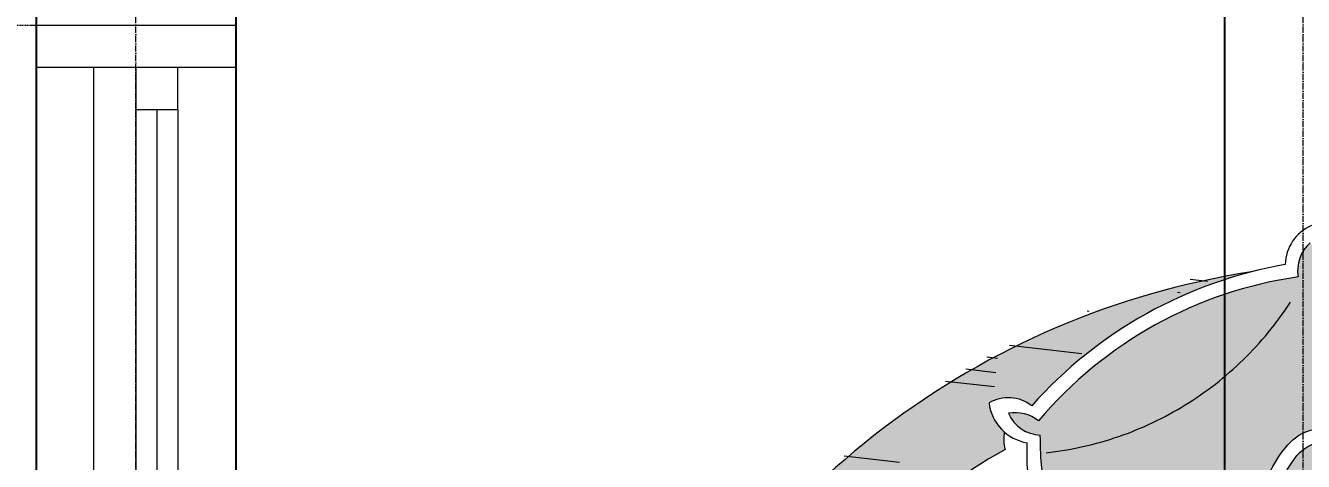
# Model space of a CAD drawing. Header units: millimetres. Extents: x -425671 to 598394, y -194194 to 343585.
# Drawn here: x 45602 to 47074, y 153030 to 153532 of the extents above; entities that cross this region are included whole.
import ezdxf

# ---------------------------------------------------------------- set-up
doc = ezdxf.new("R2010")
doc.units = ezdxf.units.MM
for name, pattern in [('ACAD_ISO10W100', [18, 12, -3, 0, -3]), ('HIDDEN', [9.524999999999999, 6.35, -3.175]), ('HIDDENX2', [19.049999999999997, 12.7, -6.35])]:
    doc.linetypes.add(name, pattern=pattern)
for name, color, linetype, lineweight in [('230mm Wall', 250, 'Continuous', 25), ('Centre line', 30, 'Continuous', 9), ('Furniture', 250, 'Continuous', 5), ('Hidden', 250, 'Continuous', 5), ('S-DIM', 30, 'Continuous', 13), ('window', 250, 'Continuous', 13)]:
    doc.layers.add(name, color=color, linetype=linetype, lineweight=lineweight)
doc.styles.get("Standard").update_dxf_attribs({"font": 'arial.ttf'})
doc.dimstyles.new('ISO-25', dxfattribs={"dimtxt": 200, "dimasz": 180, "dimexe": 1.25, "dimexo": 0.625, "dimtad": 1, "dimtxsty": 'Standard', "dimblk": 'DOT', "dimcen": 2.5, "dimadec": 0, "dimazin": 0, "dimtfac": 1, "dimtmove": 0, "dimatfit": 3, "dimfxl": 0, "dimarcsym": 0})

# ---------------------------------------------------------------- blocks, each defined once
blk = doc.blocks.new('Cushion')
at = {"layer": 'Furniture', "ltscale": 0.8}
h = blk.add_hatch(color=256, dxfattribs=at)
h.dxf.hatch_style = 1
h.set_gradient(color1=(223, 171, 93), color2=(215, 143, 80), tint=0.4600000083446503, name='CURVED')
edge = h.paths.add_edge_path()
edge.add_arc((3475801.002543719, 840801.6060762854), 0.05475926233037194, 14.04033281465928, 81.49246440572438, ccw=False)
edge.add_arc((3475801.161771051, 840800.9997789642), 0.6286017344272669, 65.91260383204258, 99.717687765069, ccw=False)
edge.add_arc((3475800.844479252, 840800.5690922079), 1.156901462012611, 60.2631645607645, 117.069407013088)
edge.add_arc((3475800.618272167, 840801.0968125185), 0.5853320513290635, 120.8625154293494, 132.6892271714572)
edge.add_arc((3475800.483668489, 840801.1159253768), 0.4876586753937209, 95.05759937242073, 122.53416636815129, ccw=False)
edge.add_arc((3475800.497410665, 840801.6064224836), 0.05693021137694697, 98.72374629586261, 184.7730301609984, ccw=False)
edge.add_arc((3475800.453817004, 840801.611648909), 0.06186875322062948, -23.11690220970462, 55.59413651770069, ccw=False)
edge.add_spline(control_points=[(3475800.51071805, 840801.5873587144), (3475800.505630242, 840801.568963396), (3475800.516952032, 840801.5590330862), (3475800.522443588, 840801.5421258505)], knot_values=[0.5387524043615451, 0.5387524043615451, 0.5387524043615451, 0.5387524043615451, 0.5525614189464141, 0.5525614189464141, 0.5525614189464141, 0.5525614189464141], degree=3, periodic=0)
edge.add_arc((3475800.522567112, 840801.4753508716), 0.06677509281342871, 60.981880689497075, 90.10598851756703, ccw=False)
edge.add_arc((3475800.866365477, 840800.8827523818), 0.7216394452216389, 80.3560051611679, 115.5644876561517, ccw=False)
edge.add_arc((3475801.04252183, 840801.569542784), 0.06051170028620079, 132.0500150656936, 155.9603112192336, ccw=False)
edge.add_arc((3475801.06661107, 840801.6259535883), 0.06563005480333979, 148.5124885010452, 190.0715202297517, ccw=False)
at = {"layer": 'Furniture', "lineweight": 5, "ltscale": 0.8}
h = blk.add_hatch(dxfattribs=at)
h.set_pattern_fill('AR-PARQ1,_O', color=256, scale=0.0004, angle=45)
h.set_pattern_definition([(135, (3476261.326817591, 840878.8301373713), (-0.1724209175245278, 1.387778780781446e-17), [0.12192, -0.12192]), (135, (3476261.341186, 840878.8445057814), (-0.1724209175245278, 1.387778780781446e-17), [0.12192, -0.12192]), (135, (3476261.35555441, 840878.8588741913), (-0.1724209175245278, 1.387778780781446e-17), [0.12192, -0.12192]), (135, (3476261.36992282, 840878.8732426006), (-0.1724209175245278, 1.387778780781446e-17), [0.12192, -0.12192]), (135, (3476261.384291229, 840878.8876110108), (-0.1724209175245278, 1.387778780781446e-17), [0.12192, -0.12192]), (135, (3476261.39865964, 840878.9019794207), (-0.1724209175245278, 1.387778780781446e-17), [0.12192, -0.12192]), (135, (3476261.413028049, 840878.9163478304), (-0.1724209175245278, 1.387778780781446e-17), [0.12192, -0.12192]), (44.99999999999997, (3476261.240607132, 840878.9163478306), (0.1724209175245278, -1.387778780781446e-17), [0.12192, -0.12192]), (44.99999999999997, (3476261.226238722, 840878.9307162402), (0.1724209175245278, -1.387778780781446e-17), [0.12192, -0.12192]), (44.99999999999997, (3476261.211870312, 840878.9450846501), (0.1724209175245278, -1.387778780781446e-17), [0.12192, -0.12192]), (44.99999999999997, (3476261.197501902, 840878.9594530598), (0.1724209175245278, -1.387778780781446e-17), [0.12192, -0.12192]), (44.99999999999997, (3476261.183133492, 840878.9738214698), (0.1724209175245278, -1.387778780781446e-17), [0.12192, -0.12192]), (44.99999999999997, (3476261.168765083, 840878.9881898793), (0.1724209175245278, -1.387778780781446e-17), [0.12192, -0.12192]), (44.99999999999997, (3476261.154396673, 840879.002558289), (0.1724209175245278, -1.387778780781446e-17), [0.12192, -0.12192])])
edge = h.paths.add_edge_path()
edge.add_arc((3475801.002543719, 840801.6060762854), 0.05475926233037194, 14.04033281465928, 81.49246440572438, ccw=False)
edge.add_arc((3475801.161771051, 840800.9997789642), 0.6286017344272669, 65.91260383204258, 99.717687765069, ccw=False)
edge.add_arc((3475800.844479252, 840800.5690922079), 1.156901462012611, 60.2631645607645, 117.069407013088)
edge.add_arc((3475800.618272167, 840801.0968125185), 0.5853320513290635, 120.8625154293494, 132.6892271714572)
edge.add_arc((3475800.483668489, 840801.1159253768), 0.4876586753937209, 95.05759937242073, 122.53416636815129, ccw=False)
edge.add_arc((3475800.497410665, 840801.6064224836), 0.05693021137694697, 98.72374629586261, 184.7730301609984, ccw=False)
edge.add_arc((3475800.453817004, 840801.611648909), 0.06186875322062948, -23.11690220970462, 55.59413651770069, ccw=False)
edge.add_spline(control_points=[(3475800.51071805, 840801.5873587144), (3475800.505630242, 840801.568963396), (3475800.516952032, 840801.5590330862), (3475800.522443588, 840801.5421258505)], knot_values=[0.5387524043615451, 0.5387524043615451, 0.5387524043615451, 0.5387524043615451, 0.5525614189464141, 0.5525614189464141, 0.5525614189464141, 0.5525614189464141], degree=3, periodic=0)
edge.add_arc((3475800.522567112, 840801.4753508716), 0.06677509281342871, 60.981880689497075, 90.10598851756703, ccw=False)
edge.add_arc((3475800.866365477, 840800.8827523818), 0.7216394452216389, 80.3560051611679, 115.5644876561517, ccw=False)
edge.add_arc((3475801.04252183, 840801.569542784), 0.06051170028620079, 132.0500150656936, 155.9603112192336, ccw=False)
edge.add_arc((3475801.06661107, 840801.6259535883), 0.06563005480333979, 148.5124885010452, 190.0715202297517, ccw=False)
at = {"layer": 'Furniture', "ltscale": 0.8}
h = blk.add_hatch(color=256, dxfattribs=at)
h.dxf.hatch_style = 1
h.set_gradient(color1=(77, 60, 50), color2=(142, 111, 93), one_color=1, tint=0.4600000083446503, name='CURVED')
edge = h.paths.add_edge_path()
edge.add_spline(control_points=[(3475801.390086192, 840801.0827773354), (3475801.388752268, 840801.1159213816), (3475801.394696753, 840801.1461448034), (3475801.422276864, 840801.1994542375), (3475801.440346701, 840801.2204885174), (3475801.455485809, 840801.2549332521), (3475801.455209413, 840801.2671895089), (3475801.449754991, 840801.3025506573), (3475801.445436556, 840801.3214787288), (3475801.454695135, 840801.3632980112), (3475801.466346774, 840801.3780853846), (3475801.479259502, 840801.4039957464), (3475801.483455273, 840801.4177273038), (3475801.487972211, 840801.4522137396), (3475801.484902802, 840801.474393816), (3475801.481254885, 840801.5109266919)], knot_values=[0, 0, 0, 0, 0.08432104486922591, 0.08432104486922591, 0.1624932106821882, 0.1624932106821882, 0.2207499946686446, 0.2207499946686446, 0.2696193115575117, 0.2696193115575117, 0.3184886284463787, 0.3184886284463787, 0.3673579453352457, 0.3673579453352457, 0.4403114748022433, 0.4403114748022433, 0.4403114748022433, 0.4403114748022433], degree=3, periodic=0)
edge.add_arc((3475801.462407013, 840801.554349172), 0.04733660374845441, 293.4636364589771, 359.358628125297)
edge.add_arc((3475801.512659845, 840801.5008864615), 0.05301326750244204, 93.1566085670992, 151.2374744913085)
edge.add_arc((3475801.165672088, 840801.0133016161), 0.5946214043578574, 59.64281416004614, 101.2080632170473)
edge.add_arc((3475800.996970759, 840801.5832974251), 0.05475926233040732, 14.04033281471698, 61.38968960417364)
edge.add_arc((3475801.073499857, 840801.6178970378), 0.0520806075788276, 165.0069286401582, 228.4912697424119)
edge.add_spline(control_points=[(3475801.038984259, 840801.5788962276), (3475801.015735868, 840801.5485163408), (3475801.003505892, 840801.5316964078), (3475800.994976954, 840801.4913408001), (3475800.995412296, 840801.470520978), (3475801.002784242, 840801.4295052101), (3475801.013328874, 840801.4078197823), (3475801.010083752, 840801.3583200362), (3475801.001498735, 840801.3402178129), (3475800.991604053, 840801.3092739187), (3475800.990618257, 840801.2995974154), (3475800.992898461, 840801.2782394689)], knot_values=[0.1519709534746062, 0.1519709534746062, 0.1519709534746062, 0.1519709534746062, 0.2315709567273943, 0.2315709567273943, 0.2972059098634805, 0.2972059098634805, 0.3628408629995667, 0.3628408629995667, 0.4150050387248703, 0.4150050387248703, 0.4671692144501738, 0.4671692144501738, 0.4671692144501738, 0.4671692144501738], degree=3, periodic=0)
edge.add_spline(control_points=[(3475800.992898461, 840801.2782394689), (3475800.999037121, 840801.2769685368), (3475801.005082661, 840801.2750683835), (3475801.010739855, 840801.2726125481)], knot_values=[0.3708721604774573, 0.3708721604774573, 0.3708721604774573, 0.3708721604774573, 0.3882284884874654, 0.3882284884874654, 0.3882284884874654, 0.3882284884874654], degree=3, periodic=0)
edge.add_spline(control_points=[(3475801.010739855, 840801.2726125481), (3475801.009345858, 840801.2844265526), (3475801.010456363, 840801.3102371899), (3475801.027715675, 840801.3331702221), (3475801.037313959, 840801.3459237881), (3475801.039287492, 840801.3472027904), (3475801.041261025, 840801.3484817926), (3475801.04323383, 840801.3497445319)], knot_values=[1.389174740392612, 1.389174740392612, 1.389174740392612, 1.389174740392612, 1.425744671245102, 1.471562104562005, 1.471562104562005, 1.471562104562005, 1.477971220175186, 1.477971220175186, 1.477971220175186, 1.477971220175186], degree=3, periodic=0)
edge.add_spline(control_points=[(3475801.04323383, 840801.3497445319), (3475801.058568815, 840801.3595600423), (3475801.109086076, 840801.3887414428), (3475801.173737403, 840801.2981110148), (3475801.261199489, 840801.3337888924), (3475801.329903829, 840801.3642188278), (3475801.414325803, 840801.2961890968), (3475801.340989979, 840801.2147176036), (3475801.351016144, 840801.1370059687), (3475801.363554531, 840801.0963539599), (3475801.367041041, 840801.0816394753)], knot_values=[1.477971220175186, 1.477971220175186, 1.477971220175186, 1.477971220175186, 1.527790482268245, 1.642560435907896, 1.707772101382381, 1.79039158666113, 1.855536491429625, 1.959045647712635, 2.0398593051936, 2.085151422530728, 2.085151422530728, 2.085151422530728, 2.085151422530728], degree=3, periodic=0)
edge.add_arc((3475801.423402024, 840801.1017150867), 0.05982967952676049, 199.6057453907655, 245.1968286576425)
edge.add_arc((3475801.377730112, 840801.0612661404), 0.02480734225613633, 326.0289397177536, 420.1268396404238)
h = blk.add_hatch(color=256, dxfattribs=at)
h.dxf.hatch_style = 1
h.set_gradient(color1=(77, 60, 50), color2=(111, 87, 73), one_color=1, tint=0.3600000143051147, name='INVCURVED')
edge = h.paths.add_edge_path()
edge.add_spline(control_points=[(3475801.115881786, 840800.9766605895), (3475801.150910298, 840800.9882193045), (3475801.18730709, 840800.9930073925), (3475801.24791638, 840800.9827760155), (3475801.270838085, 840800.9760904182), (3475801.308765732, 840800.9713641177), (3475801.320577223, 840800.9726485789), (3475801.339260564, 840800.9887897783), (3475801.348511307, 840801.0075248652), (3475801.355127932, 840801.0482907917), (3475801.349466165, 840801.071094122), (3475801.336814013, 840801.117347035), (3475801.330724575, 840801.139213022), (3475801.327850853, 840801.1860288378), (3475801.333208528, 840801.2123363469), (3475801.351212081, 840801.2506342754), (3475801.359705449, 840801.2652887325), (3475801.368348559, 840801.2889680763), (3475801.368958669, 840801.2950166486), (3475801.360373421, 840801.3117701723), (3475801.345705554, 840801.3237393689), (3475801.315969682, 840801.3330119262), (3475801.298434451, 840801.327906869), (3475801.260364964, 840801.3122968199), (3475801.243429081, 840801.3040138321), (3475801.205232464, 840801.2948693901), (3475801.181932942, 840801.2969821846), (3475801.145968923, 840801.3149381405), (3475801.131110376, 840801.3274100474), (3475801.104616589, 840801.3451305206), (3475801.095173642, 840801.349276966), (3475801.079512439, 840801.3477412602), (3475801.066077318, 840801.3406992453), (3475801.051165387, 840801.3310657722)], knot_values=[1.474808282731921, 1.474808282731921, 1.474808282731921, 1.474808282731921, 1.573492563864215, 1.573492563864215, 1.635400736799075, 1.635400736799075, 1.697308909733935, 1.697308909733935, 1.759217082668795, 1.759217082668795, 1.840554113775205, 1.840554113775205, 1.902467140719891, 1.902467140719891, 1.964380167664576, 1.964380167664576, 2.010289586310198, 2.010289586310198, 2.05619900495582, 2.05619900495582, 2.111087303520548, 2.111087303520548, 2.18295138069324, 2.18295138069324, 2.232289284667198, 2.232289284667198, 2.281627188641155, 2.281627188641155, 2.330857829014999, 2.330857829014999, 2.380088469388843, 2.380088469388843, 2.429319109762687, 2.429319109762687, 2.429319109762687, 2.429319109762687], degree=3, periodic=0)
edge.add_spline(control_points=[(3475801.051165387, 840801.3310657722), (3475801.04856688, 840801.3276016577), (3475801.046084154, 840801.3242465813), (3475801.031957869, 840801.3040177681), (3475801.02851097, 840801.2926780337), (3475801.030602063, 840801.2599957914)], knot_values=[1.389174740392612, 1.389174740392612, 1.389174740392612, 1.389174740392612, 1.401839266265747, 1.401839266265747, 1.468141547899059, 1.468141547899059, 1.468141547899059, 1.468141547899059], degree=3, periodic=0)
edge.add_spline(control_points=[(3475801.030602063, 840801.2599957914), (3475801.032825319, 840801.2579293689), (3475801.058815346, 840801.2292219226), (3475801.022290711, 840801.1438054943), (3475801.06668484, 840801.053550312), (3475801.105312503, 840801.005933647), (3475801.115881786, 840800.9766605895)], knot_values=[0.4113764781072309, 0.4113764781072309, 0.4113764781072309, 0.4113764781072309, 0.420796807477285, 0.5342322969219699, 0.6227958319691245, 0.7155453555384577, 0.7155453555384577, 0.7155453555384577, 0.7155453555384577], degree=3, periodic=0)
at = {"layer": 'Furniture', "lineweight": 18}
blk.add_arc((3475800.844479252, 840800.5690922079), 1.156901462012623, 60.26317370417193, 117.0694103352125, dxfattribs=at)
at = {"layer": 'Furniture', "ltscale": 0.8}
for centre, radius, start, end in [((3475801.066611069, 840801.6259535878), 0.06563005480336694, 148.5124905527153, 222.0495908553197), ((3475801.002543719, 840801.6060762854), 0.05475926233037581, 14.04033181638148, 81.49247061537739), ((3475801.073499857, 840801.6178970378), 0.05208060757882893, 165.0069282494906, 228.4912755302686), ((3475800.996970759, 840801.5832974251), 0.05475926233037581, 14.04033181638148, 61.38968262648741), ((3475801.161771051, 840800.9997789642), 0.6286017344272634, 61.37719710888653, 99.71768328647335), ((3475800.866365477, 840800.8827523814), 0.7216394452216508, 80.35600070006315, 115.564490822237), ((3475801.042521829, 840801.5695427835), 0.0605117002862003, 132.0500157281681, 155.9603085660329), ((3475801.165672087, 840801.0133016156), 0.5946214043578659, 59.64281174133511, 101.2080650202894), ((3475801.509878275, 840801.513109215), 0.06071031246652519, 73.98097293014929, 140.7014538427628), ((3475801.512659845, 840801.5008864615), 0.0530132675024285, 93.15660783294372, 151.2374760909384)]:
    blk.add_arc(centre, radius, start, end, dxfattribs=at)
at = {"layer": 'Furniture', "linetype": 'HIDDENX2', "lineweight": 5, "ltscale": 0.8}
blk.add_arc((3475801.284439751, 840801.9570629302), 0.476452386030591, 237.7064077887757, 288.4504040145247, dxfattribs=at)
at = {"layer": 'Furniture', "ltscale": 0.8}
for points, knots in [([(3475800.974890867, 840801.2800940421), (3475800.973097296, 840801.2872443139), (3475800.967160958, 840801.3218285065), (3475801.002025911, 840801.3728245005), (3475800.97342346, 840801.4517793027), (3475800.972763425, 840801.5287128796), (3475801.007378885, 840801.5695975313), (3475801.017876458, 840801.5819963161)], [0.1519709534746061, 0.1519709534746061, 0.1519709534746061, 0.1519709534746061, 0.1740226379363075, 0.2587384310619292, 0.3088543223901831, 0.4191582316546764, 0.4671692144501737, 0.4671692144501737, 0.4671692144501737, 0.4671692144501737]), ([(3475800.992898461, 840801.2782394685), (3475800.990618257, 840801.2995974149), (3475800.991604053, 840801.3092739187), (3475801.001498735, 840801.3402178129), (3475801.010083752, 840801.3583200362), (3475801.013328874, 840801.4078197823), (3475801.002784242, 840801.4295052101), (3475800.995412296, 840801.470520978), (3475800.994976954, 840801.4913408001), (3475801.003505892, 840801.5316964074), (3475801.015735867, 840801.5485163403), (3475801.038984259, 840801.5788962276)], [0.1519709534746061, 0.1519709534746061, 0.1519709534746061, 0.1519709534746061, 0.2041351291999096, 0.2041351291999096, 0.2562993049252131, 0.2562993049252131, 0.3219342580612994, 0.3219342580612994, 0.3875692111973856, 0.3875692111973856, 0.4671692144501737, 0.4671692144501737, 0.4671692144501737, 0.4671692144501737]), ([(3475801.010739855, 840801.2726125476), (3475801.009345858, 840801.2844265526), (3475801.010456363, 840801.3102371894), (3475801.027715675, 840801.3331702221), (3475801.037313959, 840801.3459237881), (3475801.054628136, 840801.3571447142), (3475801.107282959, 840801.3912691128), (3475801.173737403, 840801.2981110148), (3475801.261199489, 840801.3337888919), (3475801.329903829, 840801.3642188278), (3475801.414325803, 840801.2961890968), (3475801.340989979, 840801.2147176036), (3475801.353552279, 840801.1173486788), (3475801.385381959, 840801.0372191884), (3475801.335421669, 840800.9296699158), (3475801.226940847, 840800.9746833298), (3475801.159269603, 840800.969676651), (3475801.126295698, 840800.9590538216), (3475801.121238797, 840800.9573658166)], [1.389174740392612, 1.389174740392612, 1.389174740392612, 1.389174740392612, 1.425744671245102, 1.471562104562005, 1.471562104562005, 1.471562104562005, 1.527790482268245, 1.642560435907896, 1.707772101382381, 1.79039158666113, 1.855536491429625, 1.959045647712635, 2.0398593051936, 2.143232908780736, 2.213458277248531, 2.334235129295382, 2.41560747285833, 2.43023556679096, 2.43023556679096, 2.43023556679096, 2.43023556679096]), ([(3475801.051165387, 840801.3310657722), (3475801.066077318, 840801.3406992453), (3475801.079512439, 840801.3477412602), (3475801.095173642, 840801.349276966), (3475801.104616589, 840801.3451305206), (3475801.131110376, 840801.327410047), (3475801.145968923, 840801.31493814), (3475801.181932942, 840801.2969821846), (3475801.205232464, 840801.2948693901), (3475801.243429081, 840801.3040138317), (3475801.260364964, 840801.3122968199), (3475801.298434451, 840801.327906869), (3475801.315969682, 840801.3330119262), (3475801.345705554, 840801.3237393689), (3475801.360373421, 840801.3117701723), (3475801.368958669, 840801.2950166486), (3475801.368348559, 840801.2889680763), (3475801.359705449, 840801.2652887325), (3475801.351212081, 840801.2506342749), (3475801.333208528, 840801.2123363469), (3475801.327850853, 840801.1860288378), (3475801.330724575, 840801.139213022), (3475801.336814013, 840801.117347035), (3475801.349466165, 840801.071094122), (3475801.355127932, 840801.0482907917), (3475801.348511306, 840801.0075248647), (3475801.339260564, 840800.9887897779), (3475801.320577223, 840800.9726485785), (3475801.308765732, 840800.9713641177), (3475801.270838085, 840800.9760904182), (3475801.24791638, 840800.9827760155), (3475801.18730709, 840800.9930073925), (3475801.150910298, 840800.9882193045), (3475801.115881786, 840800.9766605895)], [1.474808282731921, 1.474808282731921, 1.474808282731921, 1.474808282731921, 1.524038923105765, 1.524038923105765, 1.573269563479609, 1.573269563479609, 1.622500203853453, 1.622500203853453, 1.671838107827411, 1.671838107827411, 1.721176011801369, 1.721176011801369, 1.79304008897406, 1.79304008897406, 1.847928387538788, 1.847928387538788, 1.89383780618441, 1.89383780618441, 1.939747224830032, 1.939747224830032, 2.001660251774718, 2.001660251774718, 2.063573278719403, 2.063573278719403, 2.144910309825813, 2.144910309825813, 2.206818482760673, 2.206818482760673, 2.268726655695533, 2.268726655695533, 2.330634828630394, 2.330634828630394, 2.429319109762687, 2.429319109762687, 2.429319109762687, 2.429319109762687])]:
    blk.add_open_spline(points, degree=3, knots=knots, dxfattribs=at)
blk = doc.blocks.new('WINODO1')
at = {"layer": 'window', "linetype": 'Continuous'}
for p, q in [((2471212539.718373, 936769700.0654564), (2471212491.331166, 936769700.0654564)), ((2471212491.331166, 936769700.0654564), (2471212491.331166, 936769470.0654564)), ((2471212539.718373, 936769700.0654564), (2471212539.718373, 936769470.0654564)), ((2471213991.331166, 936769700.0654564), (2471213942.943959, 936769700.0654564)), ((2471213942.943959, 936769700.0654564), (2471213942.943959, 936769470.0654564)), ((2471213991.331166, 936769700.0654564), (2471213991.331166, 936769470.0654564)), ((2471212539.718373, 936769470.0654564), (2471212491.331166, 936769470.0654564)), ((2471213991.331166, 936769470.0654564), (2471213942.943959, 936769470.0654564))]:
    blk.add_line(p, q, dxfattribs=at)
at = {"layer": 'window'}
for p, q in [((2471212539.718373, 936769700.0654564), (2471213942.943959, 936769700.0654564)), ((2471212588.10558, 936769633.4524803), (2471213217.138051, 936769633.4524803)), ((2471213241.331166, 936769633.4524803), (2471213942.943959, 936769633.4524803)), ((2471213289.718373, 936769609.2589989), (2471213393.646107, 936769609.2589989)), ((2471212588.10558, 936769585.0653954), (2471213217.137562, 936769585.0653954)), ((2471213265.524769, 936769585.0653954), (2471213894.55724, 936769585.0653954)), ((2471213192.944447, 936769560.8719139), (2471213089.016713, 936769560.8719139)), ((2471213241.331166, 936769536.6784325), (2471212539.718373, 936769536.6784325)), ((2471213265.524769, 936769536.6784325), (2471213894.55724, 936769536.6784325)), ((2471212539.718373, 936769470.0654564), (2471213942.943959, 936769470.0654564))]:
    blk.add_line(p, q, dxfattribs=at)
at = {"layer": 'window', "color": 4}
for p, q in [((2471212588.10558, 936769609.2589989), (2471213217.138051, 936769609.2589989)), ((2471213265.524769, 936769560.8719139), (2471213894.55724, 936769560.8719139))]:
    blk.add_line(p, q, dxfattribs=at)
at = {"layer": 'window'}
for points in [[(2471212539.718373, 936769585.0653954), (2471212588.10558, 936769585.0653954), (2471212588.10558, 936769633.4524803), (2471212539.718373, 936769633.4524803)], [(2471213217.138051, 936769585.0653954), (2471213265.524769, 936769585.0653954), (2471213265.524769, 936769633.4524803), (2471213217.138051, 936769633.4524803)], [(2471213406.177845, 936769609.2589989), (2471213393.646107, 936769616.4941063), (2471213393.646107, 936769602.0237694)], [(2471213217.137562, 936769536.6784325), (2471213265.524769, 936769536.6784325), (2471213265.524769, 936769585.0653954), (2471213217.137562, 936769585.0653954)], [(2471213894.55724, 936769536.6784325), (2471213942.943959, 936769536.6784325), (2471213942.943959, 936769585.0653954), (2471213894.55724, 936769585.0653954)], [(2471213076.484974, 936769560.8719139), (2471213089.016713, 936769568.1070213), (2471213089.016713, 936769553.6368065)]]:
    blk.add_lwpolyline(points, close=True, dxfattribs=at)
blk = doc.blocks.new('_Dot')
at = {"color": 0, "linetype": 'ByBlock', "lineweight": -2}
blk.add_line((-0.5, 0), (-1, 0), dxfattribs=at)
at = {"color": 0, "linetype": 'ByBlock', "const_width": 0.5}
blk.add_lwpolyline([(-0.25, 0, 1), (0.25, 0, 1)], format="xyb", close=True, dxfattribs=at)
blk = doc.blocks.new('*D239')
at = {"layer": 'Defpoints', "color": 0, "transparency": 16777216}
for p in [(46891.52959632875, 154381.618914173), (46983.52450367722, 154381.618914173), (46891.52959632875, 148561.5983354794)]:
    blk.add_point(p, dxfattribs=at)
at = {"layer": 'S-DIM', "color": 0, "lineweight": -2, "transparency": 16777216}
for p, q in [((46892.15459632875, 154381.618914173), (46984.77450367722, 154381.618914173)), ((46983.52450367722, 148661.5983354794), (46983.52450367722, 154281.618914173)), ((46892.15459632875, 148561.5983354794), (46984.77450367722, 148561.5983354794))]:
    blk.add_line(p, q, dxfattribs=at)
at = {"layer": 'S-DIM', "color": 0, "lineweight": -2, "transparency": 16777216, "xscale": 100, "yscale": 100, "zscale": 100}
for p, rotation in [((46983.52450367722, 154381.618914173), 90), ((46983.52450367722, 148561.5983354794), 270)]:
    blk.add_blockref('_Dot', p, dxfattribs=dict(at, rotation=rotation))
at = {"layer": 'S-DIM', "color": 0, "transparency": 16777216, "insert": (46862.70850777003, 151471.6086248262), "char_height": 200, "attachment_point": 5, "rotation": 90}
blk.add_mtext('5820,02', dxfattribs=at)

msp = doc.modelspace()

# ---------------------------------------------------------------- linework, layer by layer
at = {"layer": '230mm Wall', "transparency": 33554687}
msp.add_line((45844.02959641787, 154381.618914173), (45844.02959641787, 148331.598335486), dxfattribs=at)
at = {"layer": '230mm Wall'}
msp.add_line((45614.02959641321, 154161.6189141717), (45614.02959641321, 148331.598335486), dxfattribs=at)
at = {"layer": 'Centre line', "linetype": 'ACAD_ISO10W100', "ltscale": 0.6}
for p, q in [((45729.01775702822, 140421.6189141704), (45729.04445613962, 172421.6189141704)), ((47074.011240753, 140421.6189141707), (47074.03793986439, 172421.6189141707))]:
    msp.add_line(p, q, dxfattribs=at)
at = {"layer": 'Hidden', "linetype": 'HIDDEN', "ltscale": 0.2}
msp.add_lwpolyline([(45614.02959641349, 153531.6189139911), (45164.02959641349, 153531.6189139911), (45164.02959641349, 152031.6189139911), (45614.02959641349, 152031.6189139911)], close=True, dxfattribs=at)

# ---------------------------------------------------------------- block references
at = {"layer": 'Furniture', "xscale": 810.0000000000003, "yscale": 810.0000000000003, "zscale": 810.0000000000003, "rotation": 38.54976036341008}
msp.add_blockref('Cushion', (-1777358490.291319, -2287013155.151972), dxfattribs=at)
at = {"layer": 'window', "linetype": 'Continuous', "rotation": 270}
msp.add_blockref('WINODO1', (-936723856.0358601, 2471366022.950079), dxfattribs=at)

# ---------------------------------------------------------------- dimensions: what is measured, and where the dimension line sits
at = {"layer": 'S-DIM'}
dim = msp.add_linear_dim(base=(46983.52450367722, 154381.618914173), p1=(46891.52959632874, 148561.5983354794), p2=(46891.52959632874, 154381.618914173), angle=90, dimstyle='ISO-25', override={"dimasz": 100}, dxfattribs=at)
dim.commit()
dim.dimension.update_dxf_attribs({"geometry": '*D239', "text_midpoint": (46862.70850777003, 151471.6086248262)})

doc.saveas('drawing.dxf')
